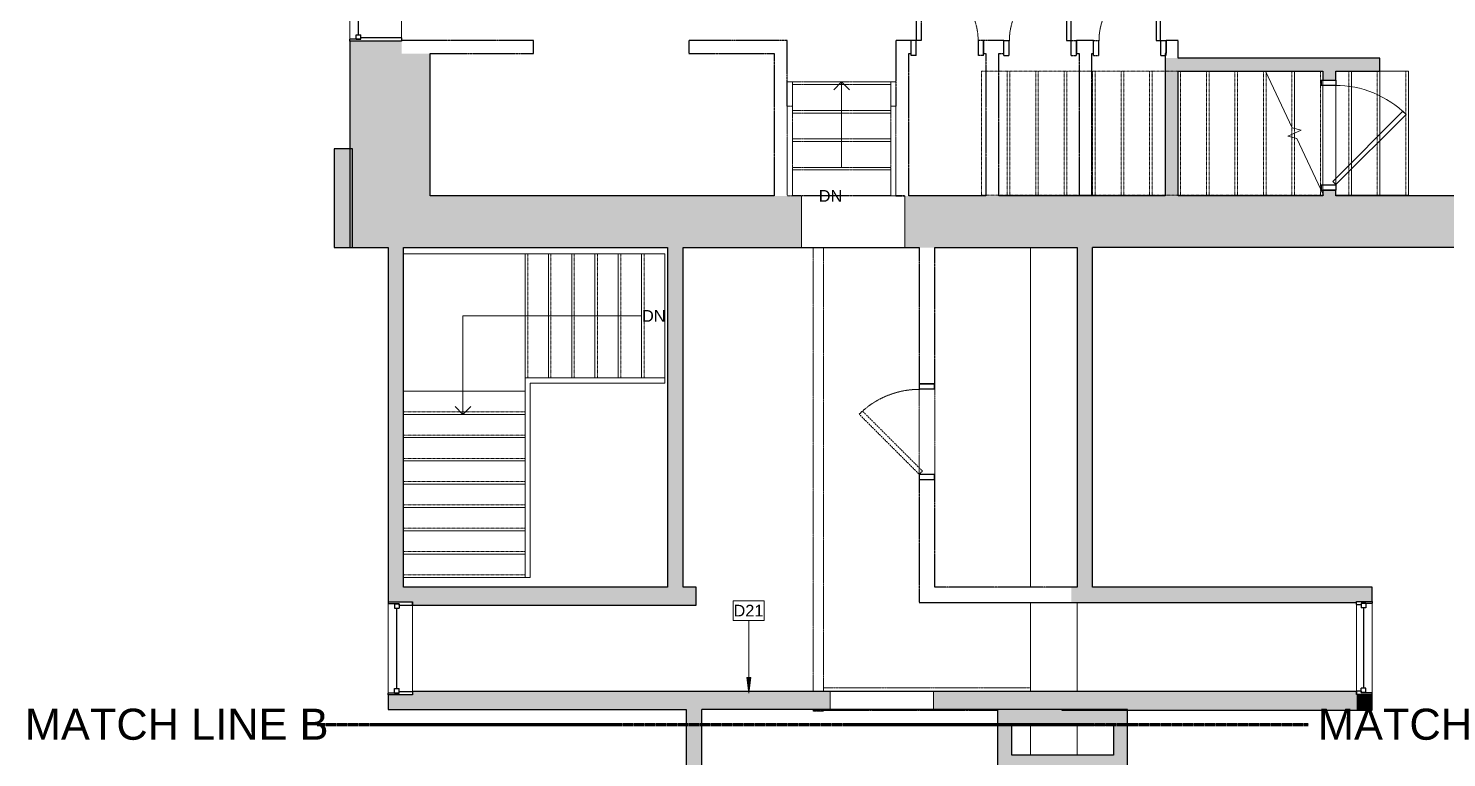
# Model space of a CAD drawing. Header units: inches. Extents: x -1176 to 1507, y -2527 to 978.
# Drawn here: x -1159 to -611, y -181 to 101 of the extents above; entities that cross this region are included whole.
import ezdxf

# ---------------------------------------------------------------- set-up
doc = ezdxf.new("R2010")
doc.units = ezdxf.units.IN
doc.header["$MEASUREMENT"] = 0
for name, pattern in [('Dash', [0.25, 0.125, -0.125]), ('Demolished', [0.1875, 0.125, -0.0625]), ('Overhead 1_16_', [0.101562, 0.0625, -0.039062])]:
    doc.linetypes.add(name, pattern=pattern)
for name, color, linetype, lineweight in [('A-ANNO-KEYN', 231, 'Continuous', 9), ('A-ANNO-MATC', 214, 'Dash', 140), ('A-DOOR', 31, 'Continuous', 18), ('A-DOOR-FRAM', 31, 'Continuous', 30), ('A-FLOR-HRAL', 11, 'Continuous', 18), ('A-GLAZ', 151, 'Continuous', 18), ('A-WALL', 113, 'Continuous', 18), ('A-WALL-PATT', 111, 'Continuous', 18), ('G-ANNO-TEXT', 231, 'Continuous', 9), ('I-WALL', 2, 'Continuous', 18), ('S-STRS', 31, 'Continuous', 18), ('S-STRS-ANNO', 31, 'Continuous', 9), ('S-STRS-IDEN', 31, 'Continuous', 9), ('S-STRS-MBND', 31, 'Demolished', 9)]:
    doc.layers.add(name, color=color, linetype=linetype, lineweight=lineweight)
doc.styles.add('Arial', font='arial.ttf', dxfattribs={"height": 4.5})
doc.styles.add('Swis721 Lt BT', font='swissl.ttf', dxfattribs={"height": 4.5})
doc.styles.add('Swis721 Lt BT_1', font='swissl.ttf', dxfattribs={"height": 12})

# ---------------------------------------------------------------- blocks, each defined once
blk = doc.blocks.new('Double Hung - 36_ x 60_ 2-7095671-3rd Floor Demo')
at = {"layer": 'A-GLAZ', "color": 8, "lineweight": 30}
for p, q in [((-18, 4.75), (-17.25, 4.75)), ((-17.25, 0.5), (-17.25, 4.75)), ((-17.25, 2.25), (-17.25, 0.5)), ((-17.25, 2.25), (-15.5, 2.25)), ((-17.25, 0.5), (-15.5, 0.5)), ((-17.25, 0.5), (-16.75, 0.5)), ((-16.75, -4.75), (-16.75, 0.5)), ((-15.5, 2.25), (-15.5, 0.5)), ((-15.5, 1.375), (15.5, 1.375)), ((15.5, 2.25), (15.5, 0.5)), ((17.25, 2.25), (15.5, 2.25)), ((17.25, 0.5), (15.5, 0.5)), ((16.75, 0.5), (17.25, 0.5)), ((16.75, 0.5), (16.75, -4.75)), ((17.25, 0.5), (17.25, 4.75)), ((18, 4.75), (17.25, 4.75)), ((17.25, 2.25), (17.25, 0.5)), ((-16.75, -4.75), (-18, -4.75)), ((16.75, -4.75), (18, -4.75))]:
    blk.add_line(p, q, dxfattribs=at)
blk = doc.blocks.new('Double Hung - side window 4_ X 4_6_-6972803-3rd Floor Demo')
at = {"layer": 'A-GLAZ', "color": 8, "lineweight": 30}
for p, q in [((-18.75, 10), (-18, 10)), ((-18, 5.75), (-18, 10)), ((-18, 7.5), (-18, 5.75)), ((-18, 7.5), (-16.25, 7.5)), ((-18, 5.75), (-16.25, 5.75)), ((-18, 5.75), (-17.5, 5.75)), ((-17.5, -10), (-17.5, 5.75)), ((-16.25, 7.5), (-16.25, 5.75)), ((-16.25, 6.625), (16.25, 6.625)), ((16.25, 7.5), (16.25, 5.75)), ((18, 7.5), (16.25, 7.5)), ((18, 5.75), (16.25, 5.75)), ((17.5, 5.75), (18, 5.75)), ((17.5, 5.75), (17.5, -10)), ((18, 5.75), (18, 10)), ((18.75, 10), (18, 10)), ((18, 7.5), (18, 5.75)), ((-17.5, -10), (-18.75, -10)), ((17.5, -10), (18.75, -10))]:
    blk.add_line(p, q, dxfattribs=at)
blk = doc.blocks.new('Double Hung - 36_ x 60_ 2-7095676-3rd Floor Demo')
at = {"layer": 'A-GLAZ', "color": 8, "lineweight": 30}
for p, q in [((-18, 3), (-17.25, 3)), ((-17.25, -1.25), (-17.25, 3)), ((-17.25, 0.5), (-17.25, -1.25)), ((-17.25, 0.5), (-15.5, 0.5)), ((-15.5, 0.5), (-15.5, -1.25)), ((15.5, 0.5), (15.5, -1.25)), ((17.25, 0.5), (15.5, 0.5)), ((17.25, -1.25), (17.25, 3)), ((18, 3), (17.25, 3)), ((17.25, 0.5), (17.25, -1.25)), ((-16.75, -3), (-18, -3)), ((-17.25, -1.25), (-15.5, -1.25)), ((-17.25, -1.25), (-16.75, -1.25)), ((-16.75, -3), (-16.75, -1.25)), ((-15.5, -0.375), (15.5, -0.375)), ((17.25, -1.25), (15.5, -1.25)), ((16.75, -1.25), (17.25, -1.25)), ((16.75, -1.25), (16.75, -3)), ((16.75, -3), (18, -3))]:
    blk.add_line(p, q, dxfattribs=at)
blk = doc.blocks.new('Top Rail Type - Top Rail_Internal_-6961313-3rd Floor Demo')
at = {"layer": 'A-FLOR-HRAL', "color": 7, "linetype": 'Demolished', "lineweight": 9}
for p, q in [((-866.06, 80.25), (-864.06, 80.25)), ((-864.06, 80.25), (-864.06, 70.95)), ((-864.06, 70.95), (-866.06, 70.95))]:
    blk.add_line(p, q, dxfattribs=at)
blk = doc.blocks.new('Top Rail Type - Top Rail_Internal_-V9-3rd Floor Demo')
at = {"layer": 'A-FLOR-HRAL', "color": 7, "linetype": 'Demolished', "lineweight": 9}
for p, q in [((-864.06, 80.25), (-866.06, 80.25)), ((-864.06, 80.25), (-864.06, 47.25)), ((-866.06, 70.95), (-866.06, 47.25)), ((-866.06, 47.25), (-866.06, 36.25)), ((-864.06, 47.25), (-864.06, 36.25)), ((-864.06, 36.25), (-866.06, 36.25))]:
    blk.add_line(p, q, dxfattribs=at)
blk = doc.blocks.new('Top Rail Type - Top Rail_Internal_-6961325-3rd Floor Demo')
at = {"layer": 'A-FLOR-HRAL', "color": 7, "linetype": 'Demolished', "lineweight": 9}
for p, q in [((-826.06, 80.25), (-824.06, 80.25)), ((-826.06, 70.95), (-826.06, 80.25)), ((-824.06, 70.95), (-826.06, 70.95))]:
    blk.add_line(p, q, dxfattribs=at)
blk = doc.blocks.new('Top Rail Type - Top Rail_Internal_-V10-3rd Floor Demo')
at = {"layer": 'A-FLOR-HRAL', "color": 7, "linetype": 'Demolished', "lineweight": 9}
for p, q in [((-824.06, 80.25), (-826.06, 80.25)), ((-826.06, 80.25), (-826.06, 47.25)), ((-824.06, 70.95), (-824.06, 47.25)), ((-826.06, 47.25), (-826.06, 36.25)), ((-824.06, 47.25), (-824.06, 36.25)), ((-824.06, 36.25), (-826.06, 36.25))]:
    blk.add_line(p, q, dxfattribs=at)
blk = doc.blocks.new('Single Flush - D2 2_9_ X 6_7_-7359714-3rd Floor Demo')
at = {"layer": 'A-DOOR', "color": 250, "linetype": 'Demolished', "lineweight": 30}
for p, q in [((-8.03, -24.96), (15.17, -1.76)), ((16.41, -3), (-6.8, -26.2)), ((15.17, -1.76), (16.41, -3)), ((-6.8, -26.2), (-8.03, -24.96))]:
    blk.add_line(p, q, dxfattribs=at)
at = {"layer": 'A-DOOR', "color": 7, "linetype": 'Demolished', "lineweight": 9}
blk.add_arc((16.41, -3), 32.81, 179.5, 225, dxfattribs=at)
at = {"layer": 'A-DOOR-FRAM', "color": 250, "linetype": 'Demolished'}
for p, q in [((-18.5, 2.75), (-18.5, -3)), ((-18.5, 2.75), (-16.5, 2.75)), ((-16.5, 2.75), (-16.5, -3)), ((16.5, 2.75), (16.5, -3)), ((16.5, 2.75), (18.5, 2.75)), ((18.5, 2.75), (18.5, -3)), ((-18.5, -3), (-16.5, -3)), ((16.5, -3), (18.5, -3))]:
    blk.add_line(p, q, dxfattribs=at)
blk = doc.blocks.new('Single Flush - D2 2_X8_-6963181-3rd Floor Demo')
at = {"layer": 'A-DOOR', "color": 250, "linetype": 'Demolished', "lineweight": 30}
for p, q in [((10.16, -2.5), (11.91, -2.5)), ((10.16, -11.93), (10.16, -2.5)), ((11.91, -2.5), (11.91, -11.93)), ((10.16, -26.31), (10.16, -15.93)), ((11.91, -15.93), (11.91, -26.31)), ((11.91, -26.31), (10.16, -26.31))]:
    blk.add_line(p, q, dxfattribs=at)
at = {"layer": 'A-DOOR', "color": 7, "linetype": 'Demolished', "lineweight": 9}
for start, end in [(179.5, 206.127), (214.4012, 240.951), (251.5369, 270)]:
    blk.add_arc((11.91, -2.5), 23.81, start, end, dxfattribs=at)
at = {"layer": 'A-DOOR-FRAM', "color": 250, "linetype": 'Demolished'}
for p, q in [((-14, 3.25), (-14, -2.5)), ((-14, 3.25), (-12, 3.25)), ((-12, 3.25), (-12, -2.5)), ((12, 3.25), (12, -2.5)), ((12, 3.25), (14, 3.25)), ((14, 3.25), (14, -2.5)), ((-14, -2.5), (-12, -2.5)), ((12, -2.5), (14, -2.5))]:
    blk.add_line(p, q, dxfattribs=at)
blk = doc.blocks.new('Single Flush - D2 2_X8_-6963182-3rd Floor Demo')
at = {"layer": 'A-DOOR', "color": 250, "linetype": 'Demolished', "lineweight": 30}
for p, q in [((10.15625, 26.3125), (10.15625, 2.5)), ((11.90625, 26.3125), (10.15625, 26.3125)), ((11.90625, 2.5), (11.90625, 26.3125)), ((10.15625, 2.5), (11.90625, 2.5))]:
    blk.add_line(p, q, dxfattribs=at)
at = {"layer": 'A-DOOR', "color": 7, "linetype": 'Demolished', "lineweight": 9}
blk.add_arc((11.90625, 2.5), 23.8125, 90, 180.5, dxfattribs=at)
at = {"layer": 'A-DOOR-FRAM', "color": 250, "linetype": 'Demolished'}
for p, q in [((-14, -3.25), (-14, 2.5)), ((-14, 2.5), (-12, 2.5)), ((-12, -3.25), (-12, 2.5)), ((12.000004, -3.25), (12.000004, 2.5)), ((12.000004, 2.5), (14.000004, 2.5)), ((14.000004, -3.25), (14.000004, 2.5)), ((-14, -3.25), (-12, -3.25)), ((12.000004, -3.25), (14.000004, -3.25))]:
    blk.add_line(p, q, dxfattribs=at)
blk = doc.blocks.new('Single Flush - D2 2_X8_-V11-3rd Floor Demo')
at = {"layer": 'A-DOOR', "color": 250, "linetype": 'Demolished', "lineweight": 30}
for p, q in [((10.15625, 26.3125), (10.15625, 2.5)), ((11.90625, 26.3125), (10.15625, 26.3125)), ((11.90625, 2.5), (11.90625, 26.3125)), ((10.15625, 2.5), (11.90625, 2.5))]:
    blk.add_line(p, q, dxfattribs=at)
at = {"layer": 'A-DOOR', "color": 7, "linetype": 'Demolished', "lineweight": 9}
for start, end in [(90, 122.8813759), (135.25, 145.5987875), (156.59131489, 180.5)]:
    blk.add_arc((11.90625, 2.5), 23.8125, start, end, dxfattribs=at)
at = {"layer": 'A-DOOR-FRAM', "color": 250, "linetype": 'Demolished'}
for p, q in [((-14, -3.25), (-14, 2.5)), ((-14, 2.5), (-12, 2.5)), ((-12, -3.25), (-12, 2.5)), ((12.000004, -3.25), (12.000004, 2.5)), ((12.000004, 2.5), (14.000004, 2.5)), ((14.000004, -3.25), (14.000004, 2.5)), ((-14, -3.25), (-12, -3.25)), ((12.000004, -3.25), (14.000004, -3.25))]:
    blk.add_line(p, q, dxfattribs=at)
blk = doc.blocks.new('Single Flush - D2 3_2_5_ X 8_-8208712-3rd Floor Demo')
at = {"layer": 'A-DOOR', "color": 8, "lineweight": 30}
for p, q in [((-7.93, 29.59), (-9.17, 28.35)), ((-9.17, 28.35), (17.92, 1.26)), ((19.16, 2.5), (-7.93, 29.59)), ((17.92, 1.26), (19.16, 2.5))]:
    blk.add_line(p, q, dxfattribs=at)
at = {"layer": 'A-DOOR', "lineweight": 9}
blk.add_arc((19.16, 2.5), 38.31, 135, 180.5, dxfattribs=at)
at = {"layer": 'A-DOOR-FRAM', "color": 8}
for p, q in [((-21.25, -3.25), (-21.25, 2.5)), ((-21.25, 2.5), (-19.25, 2.5)), ((-19.25, -3.25), (-19.25, 2.5)), ((19.25, -3.25), (19.25, 2.5)), ((19.25, 2.5), (21.25, 2.5)), ((21.25, -3.25), (21.25, 2.5)), ((-21.25, -3.25), (-19.25, -3.25)), ((19.25, -3.25), (21.25, -3.25))]:
    blk.add_line(p, q, dxfattribs=at)
blk = doc.blocks.new('Keynote Tag - Keynote Number - Boxed-135510-3rd Floor Demo')
at = {"layer": 'A-ANNO-KEYN'}
for p, q in [((-0.125, -0.079), (-0.125, 0.078)), ((-0.125, 0.078), (0.125, 0.078)), ((0.125, 0.078), (0.125, -0.079)), ((-0.125, -0.079), (0.125, -0.079))]:
    blk.add_line(p, q, dxfattribs=at)

msp = doc.modelspace()

# ---------------------------------------------------------------- hatches: boundary and pattern name
at = {"layer": 'A-ANNO-KEYN'}
msp.add_hatch(color=256, dxfattribs=at).paths.add_polyline_path([(-880.92, -155.91), (-880.13, -149.91), (-881.71, -149.91)], flags=0)
at = {"layer": 'A-WALL-PATT', "lineweight": 9}
h = msp.add_hatch(color=7, dxfattribs=at)
h.paths.add_polyline_path([(-1015.06, 16.25), (-1015.06, 96), (-1035.06, 96), (-1035.06, 16.25), (-1020.29, 16.25)], flags=0)
h.paths.add_polyline_path([(-1015.06, 133.5), (-1015.06, 216), (-1035.06, 216), (-1035.06, 133.5), (-1017.91, 133.5)], flags=0)
h.paths.add_polyline_path([(-1015.06, 253.5), (-1015.06, 342), (-1035.06, 342), (-1035.06, 253.5)], flags=0)
h.paths.add_polyline_path([(-1035.06, 379.5), (-1015.06, 379.5), (-1015.06, 468.12), (-1035.06, 468.12), (-1035.06, 428.36)], flags=0)
h.paths.add_polyline_path([(-1015.06, 505.62), (-1015.06, 604.37), (-1035.06, 604.37), (-1035.06, 505.62)], flags=0)
h.paths.add_polyline_path([(-1035.06, 641.87), (-1015.06, 641.87), (-1015.06, 729.87), (-1035.06, 729.87), (-1035.06, 669.78)], flags=0)
h.paths.add_polyline_path([(-1015.06, 767.37), (-1015.06, 789.87), (-1035.06, 789.87), (-1035.06, 767.37)], flags=0)
for points in [[(-1004.06, 36.25), (-1004.06, 91.25), (-1015.06, 91.25), (-1015.06, 36.25)], [(-720.06, 36.25), (-715.06, 36.25), (-715.06, 89.47), (-720.06, 89.47), (-720.06, 66.23)], [(-637.06, 84.47), (-637.06, 89.47), (-715.06, 89.47), (-715.06, 84.47), (-654.06, 84.47)], [(-1034.06, 16.25), (-1034.06, 54.41), (-1041.06, 54.41), (-1041.06, 16.25)], [(-1014.29, -114.93), (-1014.29, 16.25), (-1020.29, 16.25), (-1020.29, -114.93)], [(-906.29, -114.93), (-906.29, 16.25), (-912.29, 16.25), (-912.29, -114.93)], [(-754.06, -114.93), (-748.06, -114.93), (-748.06, 16.25), (-754.06, 16.25), (-754.06, -54.49)], [(-901.29, -121.93), (-901.29, -114.93), (-1020.29, -114.93), (-1020.29, -120.61), (-1010.79, -120.61), (-1010.79, -121.93), (-948.53, -121.93)], [(-646.06, -120.93), (-646.06, -120.45), (-640.06, -120.45), (-640.06, -114.93), (-756.29, -114.93), (-756.29, -120.93)], [(-646.06, -162.54), (-646.06, -155.29), (-759.9, -155.29), (-759.9, -162.54)], [(-640.06, -162.54), (-640.06, -156.45), (-646.06, -156.45), (-646.06, -162.54)], [(-899.06, -358.54), (-899.06, -162.29), (-905.06, -162.29), (-905.06, -358.54)], [(-740.03, -168.29), (-734.53, -168.29), (-734.53, -162.29), (-784.84, -162.29), (-784.84, -168.29), (-763.52, -168.29)], [(-779.34, -179.86), (-779.34, -168.29), (-784.84, -168.29), (-784.84, -179.86)], [(-734.53, -179.86), (-734.53, -168.29), (-740.03, -168.29), (-740.03, -179.86)], [(-734.53, -185.86), (-734.53, -179.86), (-784.84, -179.86), (-784.84, -185.86), (-754.04, -185.86)]]:
    msp.add_hatch(color=7, dxfattribs=at).paths.add_polyline_path(points, flags=0)
h = msp.add_hatch(color=7, dxfattribs=at)
h.paths.add_polyline_path([(-654.06, 36.25), (-654.06, 38.5), (-659.06, 38.5), (-659.06, 36.25)], flags=0)
h.paths.add_polyline_path([(-659.06, 81), (-654.06, 81), (-654.06, 84.47), (-659.06, 84.47)], flags=0)
h = msp.add_hatch(color=7, dxfattribs=at)
h.paths.add_polyline_path([(-590.07, 16.25), (-590.07, 36.25), (-820.56, 36.25), (-820.56, 16.25), (-748.06, 16.25)], flags=0)
h.paths.add_polyline_path([(-864.06, 16.25), (-860.56, 16.25), (-860.56, 36.25), (-1015.06, 36.25), (-1015.06, 16.25), (-866.06, 16.25)], flags=0)
h = msp.add_hatch(color=7, dxfattribs=at)
h.paths.add_polyline_path([(-763.52, -162.29), (-759.9, -162.29), (-759.9, -155.29), (-809.53, -155.29), (-809.53, -162.29)], flags=0)
h.paths.add_polyline_path([(-899.06, -162.29), (-849.53, -162.29), (-849.53, -155.29), (-1010.79, -155.29), (-1010.79, -156.61), (-1020.29, -156.61), (-1020.29, -162.29), (-905.06, -162.29)], flags=0)

# ---------------------------------------------------------------- linework, layer by layer
at = {"layer": 'A-ANNO-KEYN'}
for p, q in [((-880.92, -155.91), (-880.92, -127.79)), ((-880.13, -149.91), (-881.71, -149.91)), ((-881.71, -149.91), (-880.92, -155.91)), ((-880.92, -155.91), (-880.13, -149.91))]:
    msp.add_line(p, q, dxfattribs=at)
at = {"layer": 'A-ANNO-MATC'}
msp.add_line((-1047.65, -167.98), (-664.65, -167.98), dxfattribs=at)
at = {"layer": 'A-WALL', "lineweight": 9}
for p, q in [((-1035.06, 96), (-1035.06, 133.5)), ((-1015.06, 133.5), (-1015.06, 96.25)), ((-860.56, 16.25), (-860.56, 36.25)), ((-820.56, 36.25), (-820.56, 16.25)), ((-772.04, -114.93), (-772.04, 16.25)), ((-640.06, -120.45), (-640.06, -156.45)), ((-1020.29, -156.61), (-1020.29, -120.61)), ((-1010.79, -121.93), (-1010.79, -155.29)), ((-772.04, -155.29), (-772.04, -120.93)), ((-754.04, -120.93), (-754.04, -155.29)), ((-646.06, -155.29), (-646.06, -120.93)), ((-849.53, -162.29), (-849.53, -155.29)), ((-809.53, -155.29), (-809.53, -162.29)), ((-772.04, -179.86), (-772.04, -168.29)), ((-754.04, -168.29), (-754.04, -179.86))]:
    msp.add_line(p, q, dxfattribs=at)
at = {"layer": 'A-WALL', "color": 8, "lineweight": 30}
for p, q in [((-1035.06, 96), (-1035.06, 16.25)), ((-1015.06, 96), (-1035.06, 96)), ((-1004.06, 36.25), (-1004.06, 91.25)), ((-1041.06, 54.41), (-1041.06, 16.25)), ((-1034.06, 54.41), (-1041.06, 54.41)), ((-1034.06, 16.25), (-1034.06, 54.41)), ((-871.06, 36.25), (-1004.06, 36.25)), ((-789.33, 36.25), (-819.06, 36.25)), ((-720.06, 36.25), (-784.33, 36.25)), ((-659.06, 36.25), (-715.06, 36.25)), ((-601.07, 36.25), (-654.06, 36.25)), ((-1041.06, 16.25), (-1020.29, 16.25)), ((-1020.29, 16.25), (-1020.29, -120.61)), ((-1014.29, 16.25), (-912.29, 16.25)), ((-1014.29, -114.93), (-1014.29, 16.25)), ((-912.29, 16.25), (-912.29, -114.93)), ((-906.29, 16.25), (-815.06, 16.25)), ((-906.29, -114.93), (-906.29, 16.25)), ((-809.06, 16.25), (-754.06, 16.25)), ((-754.06, 16.25), (-754.06, -114.93)), ((-748.06, -114.93), (-748.06, 16.25)), ((-570.07, 16.25), (-748.06, 16.25)), ((-912.29, -114.93), (-1014.29, -114.93)), ((-901.29, -114.93), (-906.29, -114.93)), ((-901.29, -121.93), (-901.29, -114.93)), ((-640.06, -114.93), (-748.06, -114.93)), ((-640.06, -120.45), (-640.06, -114.93)), ((-646.06, -120.93), (-646.06, -120.45)), ((-646.06, -120.45), (-640.06, -120.45)), ((-1020.29, -120.61), (-1010.79, -120.61)), ((-1010.79, -120.61), (-1010.79, -121.93)), ((-1010.79, -121.93), (-901.29, -121.93)), ((-815.06, -120.93), (-646.06, -120.93)), ((-1010.79, -156.61), (-1020.29, -156.61)), ((-1020.29, -156.61), (-1020.29, -162.29)), ((-759.9, -155.29), (-1010.79, -155.29)), ((-1010.79, -155.29), (-1010.79, -156.61)), ((-640.06, -156.45), (-646.06, -156.45)), ((-640.06, -162.54), (-640.06, -156.45)), ((-1020.29, -162.29), (-905.06, -162.29)), ((-905.06, -162.29), (-905.06, -351.54)), ((-899.06, -358.54), (-899.06, -162.29)), ((-734.53, -162.29), (-899.06, -162.29)), ((-784.84, -162.29), (-784.84, -168.29)), ((-734.53, -168.29), (-734.53, -162.29)), ((-646.06, -162.54), (-640.06, -162.54)), ((-779.34, -168.29), (-740.03, -168.29)), ((-784.84, -179.86), (-784.84, -185.86)), ((-740.03, -179.86), (-779.34, -179.86)), ((-734.53, -185.86), (-734.53, -179.86))]:
    msp.add_line(p, q, dxfattribs=at)
at = {"layer": 'A-WALL', "color": 250, "linetype": 'Demolished', "lineweight": 30}
for p, q in [((-826.06, 36.25), (-864.06, 36.25)), ((-820.56, 36.25), (-824.06, 36.25)), ((-815.06, 16.25), (-815.06, -36.43)), ((-809.06, -36.43), (-809.06, 16.25)), ((-815.06, -36.43), (-809.06, -36.43)), ((-815.06, -73.43), (-815.06, -120.93)), ((-809.06, -73.43), (-815.06, -73.43)), ((-809.06, -114.93), (-809.06, -73.43)), ((-754.06, -114.93), (-809.06, -114.93))]:
    msp.add_line(p, q, dxfattribs=at)
at = {"layer": 'A-WALL', "color": 7, "linetype": 'Demolished', "lineweight": 9}
for p, q in [((-860.56, 36.25), (-860.56, 16.25)), ((-820.56, 16.25), (-820.56, 36.25)), ((-856.07, -155.29), (-856.07, 16.25)), ((-852.07, 16.25), (-852.07, -155.29)), ((-815.06, -73.43), (-815.06, -36.43)), ((-809.06, -36.43), (-809.06, -73.43)), ((-852.07, -153.87), (-772.04, -153.87)), ((-849.53, -155.29), (-849.53, -162.29)), ((-809.53, -162.29), (-809.53, -155.29)), ((-772.04, -153.87), (-772.04, -155.29)), ((-856.07, -162.93), (-856.07, -162.29)), ((-784.84, -162.63), (-856.07, -162.63)), ((-856.07, -162.93), (-852.07, -162.93)), ((-852.07, -162.29), (-852.07, -162.93))]:
    msp.add_line(p, q, dxfattribs=at)
at = {"layer": 'I-WALL', "color": 250, "linetype": 'Demolished', "lineweight": 30}
for p, q in [((-964.06, 96.25), (-1015.06, 96.25)), ((-1015.06, 96.25), (-1015.06, 96)), ((-964.06, 91.25), (-964.06, 96.25)), ((-866.06, 96.25), (-904.06, 96.25)), ((-904.06, 96.25), (-904.06, 91.25)), ((-866.06, 70.93), (-866.06, 96.25)), ((-824.06, 96.25), (-824.06, 70.93)), ((-818.2, 96.25), (-824.06, 96.25)), ((-818.2, 91.25), (-818.2, 96.25)), ((-782.32, 96.25), (-790.2, 96.25)), ((-790.2, 96.25), (-790.2, 91.25)), ((-782.32, 91.25), (-782.32, 96.25)), ((-747.69, 96.25), (-754.32, 96.25)), ((-754.32, 96.25), (-754.32, 91.25)), ((-747.69, 91.25), (-747.69, 96.25)), ((-715.06, 96.25), (-719.69, 96.25)), ((-719.69, 96.25), (-719.69, 91.25)), ((-715.06, 89.47), (-715.06, 96.25)), ((-1004.06, 91.25), (-964.06, 91.25)), ((-904.06, 91.25), (-871.06, 91.25)), ((-871.06, 91.25), (-871.06, 36.25)), ((-819.06, 36.25), (-819.06, 91.25)), ((-819.06, 91.25), (-818.2, 91.25)), ((-790.2, 91.25), (-789.33, 91.25)), ((-789.33, 91.25), (-789.33, 36.25)), ((-784.33, 91.25), (-782.32, 91.25)), ((-784.33, 36.25), (-784.33, 91.25)), ((-754.32, 91.25), (-753.31, 91.25)), ((-753.31, 91.25), (-753.31, 36.47)), ((-748.31, 91.25), (-747.69, 91.25)), ((-748.31, 36.47), (-748.31, 91.25)), ((-719.69, 91.25), (-720.06, 91.25)), ((-824.06, 36.25), (-820.56, 36.25)), ((-753.31, 36.47), (-748.31, 36.47))]:
    msp.add_line(p, q, dxfattribs=at)
at = {"layer": 'I-WALL', "color": 8, "lineweight": 30}
for p, q in [((-720.06, 91.25), (-720.06, 36.25)), ((-637.06, 89.47), (-715.06, 89.47)), ((-637.06, 84.47), (-637.06, 89.47)), ((-715.06, 84.47), (-681.25, 84.47)), ((-715.06, 36.25), (-715.06, 84.47)), ((-681.06, 84.47), (-659.06, 84.47)), ((-659.06, 84.47), (-659.06, 81)), ((-654.06, 84.47), (-637.06, 84.47)), ((-654.06, 81), (-654.06, 84.47)), ((-659.06, 81), (-654.06, 81)), ((-659.06, 38.5), (-659.06, 36.25)), ((-654.06, 38.5), (-659.06, 38.5)), ((-654.06, 36.25), (-654.06, 38.5)), ((-646.06, -155.29), (-759.9, -155.29)), ((-646.06, -156.45), (-646.06, -155.29)), ((-759.9, -162.29), (-759.9, -162.54)), ((-759.9, -162.54), (-646.06, -162.54)), ((-784.84, -168.29), (-784.84, -179.86)), ((-779.34, -179.86), (-779.34, -168.29)), ((-740.03, -168.29), (-740.03, -179.86)), ((-734.53, -179.86), (-734.53, -168.29))]:
    msp.add_line(p, q, dxfattribs=at)
at = {"layer": 'I-WALL', "lineweight": 9}
for p, q in [((-659.06, 38.5), (-659.06, 81)), ((-654.06, 81), (-654.06, 38.5))]:
    msp.add_line(p, q, dxfattribs=at)
at = {"layer": 'S-STRS', "lineweight": 9}
for p, q in [((-681.06, 84.47), (-681.25, 84.47)), ((-681.06, 84.06), (-681.06, 84.47)), ((-670.06, 62.28), (-670.06, 84.47)), ((-648.06, 36.47), (-648.06, 84.47)), ((-626.06, 84.47), (-637.06, 84.47)), ((-637.06, 36.47), (-637.06, 84.47)), ((-626.06, 36.47), (-626.06, 84.47)), ((-670.06, 58.66), (-670.06, 60.47)), ((-648.06, 36.47), (-654.06, 36.47)), ((-637.06, 36.47), (-648.06, 36.47)), ((-626.06, 36.47), (-637.06, 36.47)), ((-967.34, 13.87), (-1014.29, 13.87)), ((-967.34, 13.87), (-967.34, -34.13)), ((-967.34, 13.87), (-958.34, 13.87)), ((-958.34, 13.87), (-949.34, 13.87)), ((-958.34, 13.87), (-958.34, -34.13)), ((-949.34, 13.87), (-940.34, 13.87)), ((-949.34, 13.87), (-949.34, -34.13)), ((-940.34, 13.87), (-931.34, 13.87)), ((-940.34, 13.87), (-940.34, -34.13)), ((-931.34, 13.87), (-922.34, 13.87)), ((-931.34, 13.87), (-931.34, -34.13)), ((-922.34, 13.87), (-913.34, 13.87)), ((-922.34, 13.87), (-922.34, -34.13)), ((-913.34, 13.87), (-913.34, -34.13)), ((-967.34, -34.13), (-967.34, -36.13)), ((-967.34, -34.13), (-958.34, -34.13)), ((-967.34, -47.15), (-967.34, -36.13)), ((-965.34, -36.13), (-913.34, -36.13)), ((-965.34, -47.15), (-965.34, -36.13)), ((-958.34, -34.13), (-949.34, -34.13)), ((-949.34, -34.13), (-940.34, -34.13)), ((-940.34, -34.13), (-931.34, -34.13)), ((-931.34, -34.13), (-922.34, -34.13)), ((-922.34, -34.13), (-913.34, -34.13)), ((-913.34, -36.13), (-913.34, -34.13)), ((-1014.29, -39.18), (-967.34, -39.18)), ((-967.34, -44.12), (-967.34, -39.18)), ((-1014.29, -48.18), (-967.34, -48.18)), ((-967.34, -48.18), (-967.34, -47.15)), ((-967.34, -57.18), (-967.34, -48.18)), ((-965.34, -111.18), (-965.34, -47.15)), ((-1014.29, -57.18), (-967.34, -57.18)), ((-967.34, -66.18), (-967.34, -57.18)), ((-1014.29, -66.18), (-967.34, -66.18)), ((-967.34, -75.18), (-967.34, -66.18)), ((-1014.29, -75.18), (-967.34, -75.18)), ((-967.34, -84.18), (-967.34, -75.18)), ((-1014.29, -84.18), (-967.34, -84.18)), ((-967.34, -93.18), (-967.34, -84.18)), ((-1014.29, -93.18), (-967.34, -93.18)), ((-967.34, -102.18), (-967.34, -93.18)), ((-1014.29, -102.18), (-967.34, -102.18)), ((-967.34, -111.18), (-967.34, -102.18)), ((-1014.29, -111.18), (-967.34, -111.18)), ((-967.34, -111.18), (-965.34, -111.18))]:
    msp.add_line(p, q, dxfattribs=at)
at = {"layer": 'S-STRS', "linetype": 'Overhead 1_16_', "lineweight": 9}
for p, q in [((-671.06, 62.61), (-671.06, 84.47)), ((-660.06, 39.02), (-660.06, 84.47)), ((-649.06, 36.47), (-649.06, 84.47)), ((-638.06, 36.47), (-638.06, 84.47)), ((-627.06, 36.47), (-627.06, 84.47)), ((-671.06, 58.9), (-671.06, 60)), ((-966.34, 13.87), (-966.34, -34.13)), ((-957.34, 13.87), (-957.34, -34.13)), ((-948.34, 13.87), (-948.34, -34.13)), ((-939.34, 13.87), (-939.34, -34.13)), ((-930.34, 13.87), (-930.34, -34.13)), ((-921.34, 13.87), (-921.34, -34.13)), ((-1014.29, -47.18), (-967.34, -47.18)), ((-1014.29, -56.18), (-967.34, -56.18)), ((-1014.29, -65.18), (-967.34, -65.18)), ((-1014.29, -74.18), (-967.34, -74.18)), ((-1014.29, -83.18), (-967.34, -83.18)), ((-1014.29, -92.18), (-967.34, -92.18)), ((-1014.29, -101.18), (-967.34, -101.18)), ((-1014.29, -110.18), (-967.34, -110.18))]:
    msp.add_line(p, q, dxfattribs=at)
at = {"layer": 'S-STRS', "color": 7, "linetype": 'Demolished', "lineweight": 9}
for p, q in [((-826.06, 80.25), (-864.06, 80.25)), ((-826.06, 79.25), (-864.06, 79.25)), ((-826.06, 69.25), (-864.06, 69.25)), ((-826.06, 68.25), (-864.06, 68.25)), ((-826.06, 58.25), (-864.06, 58.25)), ((-826.06, 57.25), (-864.06, 57.25)), ((-826.06, 47.25), (-864.06, 47.25)), ((-826.06, 46.25), (-864.06, 46.25))]:
    msp.add_line(p, q, dxfattribs=at)
at = {"layer": 'S-STRS-ANNO'}
for p, q in [((-845.06, 80.25), (-848.06, 77.25)), ((-845.06, 80.25), (-845.06, 69.25)), ((-845.06, 80.25), (-842.06, 77.25)), ((-845.06, 69.25), (-845.06, 58.25)), ((-845.06, 58.25), (-845.06, 47.25)), ((-991.34, -10.13), (-967.34, -10.13)), ((-991.34, -39.18), (-991.34, -10.13)), ((-967.34, -10.13), (-958.34, -10.13)), ((-958.34, -10.13), (-949.34, -10.13)), ((-949.34, -10.13), (-940.34, -10.13)), ((-940.34, -10.13), (-931.34, -10.13)), ((-931.34, -10.13), (-922.34, -10.13)), ((-991.34, -48.18), (-991.34, -39.18)), ((-991.34, -48.18), (-994.34, -45.18)), ((-991.34, -48.18), (-988.34, -45.18))]:
    msp.add_line(p, q, dxfattribs=at)
at = {"layer": 'S-STRS-MBND', "linetype": 'Overhead 1_16_'}
for p, q in [((-791.06, 36.47), (-791.06, 84.47)), ((-681.25, 84.47), (-791.06, 84.47)), ((-781.06, 36.47), (-781.06, 84.47)), ((-780.06, 36.47), (-780.06, 84.47)), ((-770.06, 36.47), (-770.06, 84.47)), ((-769.06, 36.47), (-769.06, 84.47)), ((-759.06, 36.47), (-759.06, 84.47)), ((-758.06, 36.47), (-758.06, 84.47)), ((-748.06, 36.47), (-748.06, 84.47)), ((-747.06, 36.47), (-747.06, 84.47)), ((-737.06, 36.47), (-737.06, 84.47)), ((-736.06, 36.47), (-736.06, 84.47)), ((-726.06, 36.47), (-726.06, 84.47)), ((-725.06, 36.47), (-725.06, 84.47)), ((-715.06, 36.47), (-715.06, 84.47)), ((-714.06, 36.47), (-714.06, 84.47)), ((-704.06, 36.47), (-704.06, 84.47)), ((-703.06, 36.47), (-703.06, 84.47)), ((-693.06, 36.47), (-693.06, 84.47)), ((-692.06, 36.47), (-692.06, 84.47)), ((-682.06, 36.47), (-682.06, 84.47)), ((-681.06, 36.47), (-681.06, 84.06)), ((-671.06, 60), (-671.06, 62.61)), ((-670.06, 60.47), (-670.06, 62.28)), ((-671.06, 36.47), (-671.06, 58.9)), ((-670.06, 36.47), (-670.06, 58.66)), ((-660.06, 36.47), (-660.06, 39.02)), ((-659.06, 36.47), (-791.06, 36.47))]:
    msp.add_line(p, q, dxfattribs=at)
at = {"layer": 'S-STRS-MBND', "linetype": 'Continuous'}
for p, q in [((-681.25, 84.47), (-671.01, 62.51)), ((-667.51, 61.66), (-672.61, 59.28)), ((-671.01, 62.51), (-667.51, 61.66)), ((-672.61, 59.28), (-669.11, 58.43)), ((-669.11, 58.43), (-658.87, 36.47))]:
    msp.add_line(p, q, dxfattribs=at)

# ---------------------------------------------------------------- block references
at = {"layer": 'A-ANNO-KEYN', "xscale": 47.99999999999997, "yscale": 47.99999999999997, "zscale": 47.99999999999997}
msp.add_blockref('Keynote Tag - Keynote Number - Boxed-135510-3rd Floor Demo', (-880.92, -123.99), dxfattribs=at)
at = {"layer": 'A-DOOR', "color": 7, "linetype": 'Demolished', "lineweight": 9}
for name, p, rotation in [('Single Flush - D2 2_X8_-6963181-3rd Floor Demo', (-804.2, 93.75), 180), ('Single Flush - D2 2_9_ X 6_7_-7359714-3rd Floor Demo', (-812.06, -54.93), 269.9999999999999)]:
    msp.add_blockref(name, p, dxfattribs=dict(at, rotation=rotation))
for name, p in [('Single Flush - D2 2_X8_-6963182-3rd Floor Demo', (-768.32, 93.75)), ('Single Flush - D2 2_X8_-V11-3rd Floor Demo', (-733.69, 93.75))]:
    msp.add_blockref(name, p, dxfattribs=at)
at = {"layer": 'A-DOOR', "rotation": 269.9999999999999}
msp.add_blockref('Single Flush - D2 3_2_5_ X 8_-8208712-3rd Floor Demo', (-656.56, 59.75), dxfattribs=at)
at = {"layer": 'A-FLOR-HRAL', "color": 7, "linetype": 'Demolished', "lineweight": 9}
for name in ['Top Rail Type - Top Rail_Internal_-6961313-3rd Floor Demo', 'Top Rail Type - Top Rail_Internal_-V9-3rd Floor Demo', 'Top Rail Type - Top Rail_Internal_-6961325-3rd Floor Demo', 'Top Rail Type - Top Rail_Internal_-V10-3rd Floor Demo']:
    msp.add_blockref(name, (0, 0), dxfattribs=at)
at = {"layer": 'A-GLAZ'}
for name, p, rotation in [('Double Hung - side window 4_ X 4_6_-6972803-3rd Floor Demo', (-1025.06, 114.75), 89.99999999999991), ('Double Hung - 36_ x 60_ 2-7095676-3rd Floor Demo', (-643.06, -138.45), 269.9999999999999), ('Double Hung - 36_ x 60_ 2-7095671-3rd Floor Demo', (-1015.54, -138.61), 90)]:
    msp.add_blockref(name, p, dxfattribs=dict(at, rotation=rotation))

# ---------------------------------------------------------------- texts
at = {"layer": 'A-ANNO-KEYN', "insert": (-886.81, -121.77), "char_height": 4.5, "width": 14.0895, "attachment_point": 1, "style": 'Arial'}
msp.add_mtext('D21', dxfattribs=at)
at = {"layer": 'G-ANNO-TEXT', "color": 7, "char_height": 12, "attachment_point": 1, "style": 'Swis721 Lt BT_1'}
for s, insert, width in [('MATCH LINE B', (-1160.65, -161.92), 132.8655), ('MATCH ', (-661.03, -161.92), 73.1745)]:
    msp.add_mtext(s, dxfattribs=dict(at, insert=insert, width=width))
at = {"layer": 'S-STRS-IDEN', "char_height": 4.5, "width": 10.5833, "attachment_point": 1, "line_spacing_factor": 1.005062, "style": 'Swis721 Lt BT'}
for insert in [(-853.88, 38.49), (-922.16, -7.89)]:
    msp.add_mtext('DN', dxfattribs=dict(at, insert=insert))

doc.saveas('drawing.dxf')
